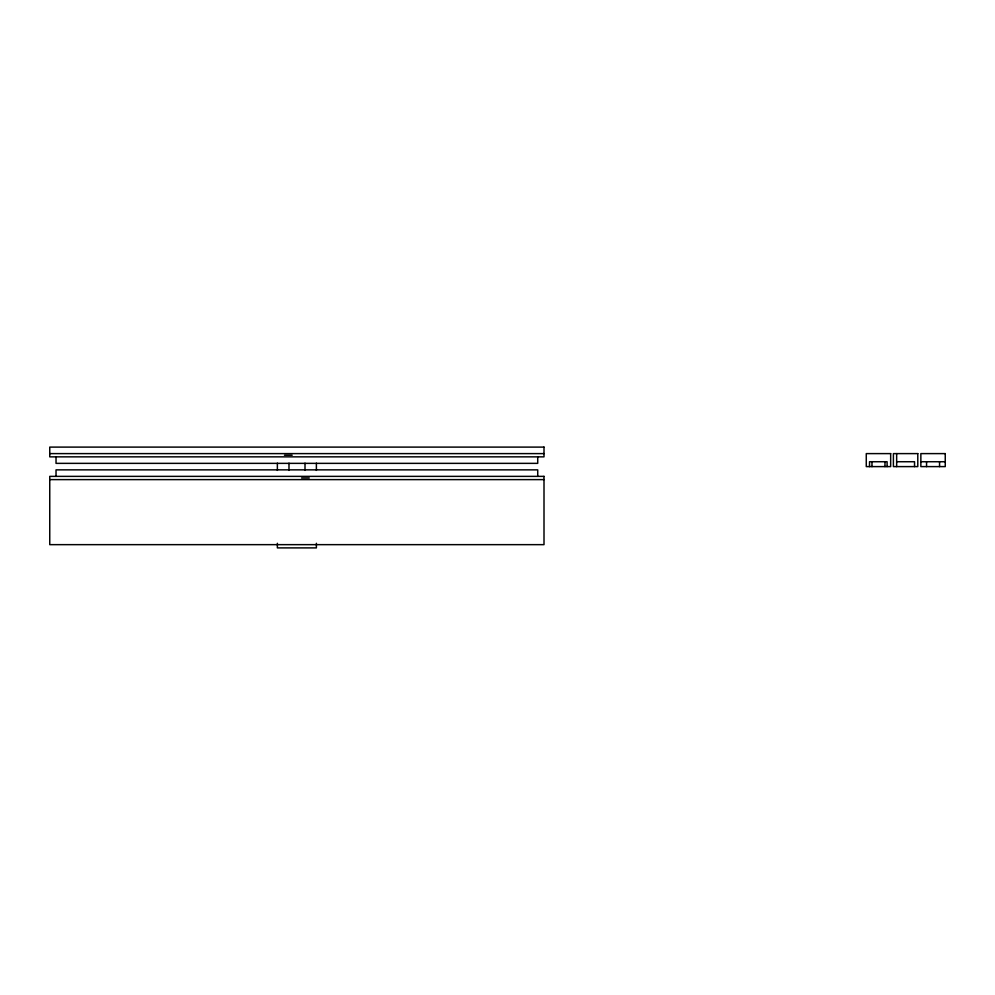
<?xml version="1.0" encoding="UTF-8"?>
<svg xmlns="http://www.w3.org/2000/svg" width="995" height="995" viewBox="0 0 995 995"><rect width="100%" height="100%" fill="white"/><g stroke="black" fill="none" stroke-linecap="round" stroke-linejoin="round"><path stroke-width="1.49" d="M49.75 453.608L544.004 453.608M284.47 455.225L292.169 455.225M896.657 461.73L914.542 461.73L914.542 466.605M920.86 461.73L945.25 461.73M301.584 477.986L309.271 477.986M49.75 479.615L544.004 479.615M939.554 461.73L939.554 466.605M926.556 461.73L926.556 466.605M896.657 453.608L896.657 466.605M887.092 466.605L887.092 461.73L869.53 461.73L869.53 466.605M884.978 461.73L884.978 466.605M871.981 461.73L871.981 466.605M537.723 456.854L537.723 463.359L56.031 463.359L56.031 456.854M537.723 476.369L537.723 469.864L56.031 469.864L56.031 476.369M316.385 463.172L316.385 470.399M316.385 543.307L316.385 547.897L277.369 547.897L277.369 543.307M305.005 463.172L305.005 470.399M288.985 463.172L288.985 470.399M277.369 463.172L277.369 470.399M544.004 447.103L49.75 447.103L49.75 456.854L544.004 456.854L544.004 447.103M890.662 453.608L866.272 453.608L866.272 466.605L890.662 466.605L890.662 453.608M917.788 453.608L893.398 453.608L893.398 466.605L917.788 466.605L917.788 453.608M945.25 453.608L920.86 453.608L920.86 466.605L945.25 466.605L945.25 453.608M544.004 476.369L49.75 476.369L49.75 544.651L544.004 544.651L544.004 476.369"/></g></svg>
